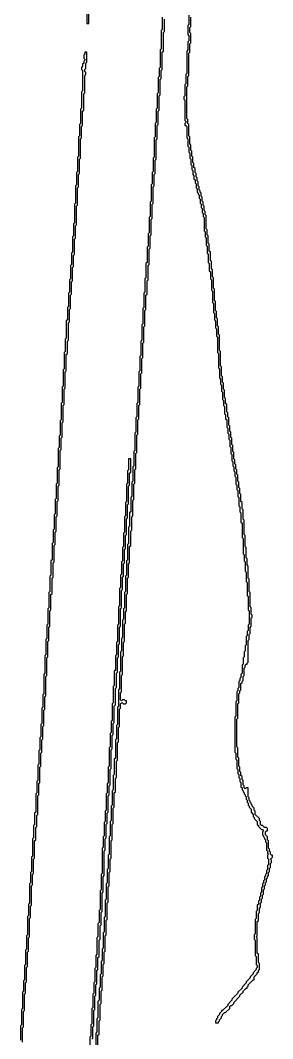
# Model space of a CAD drawing. Header units: metres. Extents: x 0 to 100, y 0 to 129.
# Drawn here: x 3.2 to 9.38, y 21.44 to 46.35 of the extents above; entities that cross this region are included whole.
import ezdxf

# ---------------------------------------------------------------- set-up
doc = ezdxf.new("R2010")
doc.units = ezdxf.units.M

msp = doc.modelspace()

# ---------------------------------------------------------------- linework, layer by layer
for points in [[(4.825, 46.55), (4.825, 46.275), (4.875, 46.275), (4.875, 46.5)], [(6.675, 46.425), (6.675, 46.125), (6.65, 46.1), (6.65, 45.65), (6.625, 45.625), (6.625, 45.2), (6.6, 45.175), (6.6, 44.975), (6.575, 44.95), (6.575, 44.575), (6.55, 44.55), (6.55, 44.2), (6.525, 44.175), (6.525, 43.85), (6.5, 43.825), (6.5, 43.5), (6.475, 43.475), (6.475, 43), (6.45, 42.975), (6.45, 42.65), (6.425, 42.625), (6.425, 42.35), (6.4, 42.325), (6.4, 41.925), (6.375, 41.9), (6.375, 41.55), (6.35, 41.525), (6.35, 41.15), (6.325, 41.125), (6.325, 40.825), (6.3, 40.8), (6.3, 40.425), (6.275, 40.4), (6.275, 40.05), (6.25, 40.025), (6.25, 39.7), (6.225, 39.675), (6.225, 39.325), (6.2, 39.3), (6.2, 38.925), (6.175, 38.9), (6.175, 38.525), (6.15, 38.5), (6.15, 38.15), (6.125, 38.125), (6.125, 37.775), (6.1, 37.75), (6.1, 37.4), (6.075, 37.375), (6.075, 37), (6.05, 36.975), (6.05, 36.65), (6.025, 36.625), (6.025, 36.275), (6, 36.25), (6, 35.825), (5.975, 35.8), (5.975, 35.45), (5.95, 35.425), (5.95, 35.075), (5.925, 35.05), (5.925, 34.7), (5.9, 34.675), (5.9, 34.325), (5.875, 34.3), (5.875, 33.975), (5.85, 33.95), (5.85, 33.55), (5.825, 33.525), (5.825, 33.15), (5.8, 33.125), (5.8, 32.775), (5.775, 32.75), (5.775, 32.375), (5.75, 32.35), (5.75, 31.975), (5.725, 31.95), (5.725, 31.7), (5.7, 31.675), (5.7, 31.25), (5.675, 31.225), (5.675, 30.925), (5.65, 30.9), (5.65, 30.425), (5.625, 30.4), (5.625, 30), (5.6, 29.975), (5.6, 29.575), (5.575, 29.55), (5.575, 29.125), (5.55, 29.1), (5.55, 28.775), (5.525, 28.75), (5.525, 28.3), (5.5, 28.275), (5.5, 27.9), (5.475, 27.875), (5.475, 27.525), (5.45, 27.5), (5.45, 27.15), (5.425, 27.125), (5.425, 26.775), (5.4, 26.75), (5.4, 26.4), (5.375, 26.375), (5.375, 25.95), (5.35, 25.925), (5.35, 25.6), (5.325, 25.575), (5.325, 25.25), (5.3, 25.225), (5.3, 24.85), (5.275, 24.825), (5.275, 24.425), (5.25, 24.4), (5.25, 24.05), (5.225, 24.025), (5.225, 23.65), (5.2, 23.625), (5.2, 23.35), (5.175, 23.325), (5.175, 23.025), (5.15, 23), (5.15, 22.7), (5.125, 22.675), (5.125, 22.375), (5.1, 22.35), (5.1, 21.95), (5.075, 21.925), (5.075, 21.6), (5.05, 21.575), (5.05, 21.2)], [(5.1, 21.125), (5.1, 21.525), (5.125, 21.55), (5.125, 21.875), (5.15, 21.9), (5.15, 22.275), (5.175, 22.3), (5.175, 22.6), (5.2, 22.625), (5.2, 22.95), (5.225, 22.975), (5.225, 23.25), (5.25, 23.275), (5.25, 23.55), (5.275, 23.575), (5.275, 23.95), (5.3, 23.975), (5.3, 24.325), (5.325, 24.35), (5.325, 24.75), (5.35, 24.775), (5.35, 25.15), (5.375, 25.175), (5.375, 25.5), (5.4, 25.525), (5.4, 25.825), (5.425, 25.85), (5.425, 26.275), (5.45, 26.3), (5.45, 26.675), (5.475, 26.7), (5.475, 27.075), (5.5, 27.1), (5.5, 27.45), (5.525, 27.475), (5.525, 27.8), (5.55, 27.825), (5.55, 28.225), (5.575, 28.25), (5.575, 28.675), (5.6, 28.7), (5.6, 29.05), (5.625, 29.075), (5.625, 29.5), (5.65, 29.525), (5.65, 29.625), (5.675, 29.65), (5.7, 29.65), (5.725, 29.625), (5.775, 29.625), (5.8, 29.65), (5.8, 29.7), (5.775, 29.7), (5.75, 29.725), (5.7, 29.725), (5.675, 29.7), (5.65, 29.725), (5.65, 29.9), (5.675, 29.925), (5.675, 30.325), (5.7, 30.35), (5.7, 30.775), (5.725, 30.8), (5.725, 31.125), (5.75, 31.15), (5.75, 31.575), (5.775, 31.6), (5.775, 31.875), (5.8, 31.9), (5.8, 32.3), (5.825, 32.325), (5.825, 32.7), (5.85, 32.725), (5.85, 33.05), (5.875, 33.075), (5.875, 33.475), (5.9, 33.5), (5.9, 33.85), (5.925, 33.875), (5.925, 34.2), (5.95, 34.225), (5.95, 34.6), (5.975, 34.625), (5.975, 35), (6, 35.025), (6, 35.35), (6.025, 35.375), (6.025, 35.75), (6.05, 35.775), (6.05, 36.2), (6.075, 36.225), (6.075, 36.575), (6.1, 36.6), (6.1, 36.925), (6.125, 36.95), (6.125, 37.325), (6.15, 37.35), (6.15, 37.7), (6.175, 37.725), (6.175, 38.075), (6.2, 38.1), (6.2, 38.45), (6.225, 38.475), (6.225, 38.85), (6.25, 38.875), (6.25, 39.25), (6.275, 39.275), (6.275, 39.625), (6.3, 39.65), (6.3, 39.975), (6.325, 40), (6.325, 40.35), (6.35, 40.375), (6.35, 40.75), (6.375, 40.775), (6.375, 41.075), (6.4, 41.1), (6.4, 41.475), (6.425, 41.5), (6.425, 41.85), (6.45, 41.875), (6.45, 42.275), (6.475, 42.3), (6.475, 42.575), (6.5, 42.6), (6.5, 42.925), (6.525, 42.95), (6.525, 43.425), (6.55, 43.45), (6.55, 43.775), (6.575, 43.8), (6.575, 44.125), (6.6, 44.15), (6.6, 44.5), (6.625, 44.525), (6.625, 44.9), (6.65, 44.925), (6.65, 45.125), (6.675, 45.15), (6.675, 45.575), (6.7, 45.6), (6.7, 46.05), (6.725, 46.075), (6.725, 46.375)], [(7.325, 46.475), (7.325, 46.25), (7.3, 46.225), (7.3, 46), (7.325, 45.975), (7.325, 45.85), (7.3, 45.825), (7.3, 45.625), (7.275, 45.6), (7.275, 45.05), (7.25, 45.025), (7.25, 44.8), (7.225, 44.775), (7.225, 44.5), (7.2, 44.475), (7.2, 44.425), (7.225, 44.4), (7.225, 43.9), (7.25, 43.875), (7.25, 43.85), (7.225, 43.825), (7.225, 43.775), (7.25, 43.775), (7.275, 43.75), (7.275, 43.475), (7.3, 43.45), (7.3, 43.275), (7.325, 43.25), (7.325, 43.125), (7.35, 43.1), (7.35, 42.975), (7.375, 42.95), (7.375, 42.825), (7.4, 42.8), (7.4, 42.7), (7.425, 42.675), (7.425, 42.575), (7.45, 42.55), (7.45, 42.475), (7.475, 42.45), (7.475, 42.375), (7.5, 42.35), (7.5, 42.25), (7.525, 42.225), (7.525, 42.15), (7.55, 42.125), (7.55, 42.1), (7.575, 42.075), (7.575, 42), (7.6, 41.975), (7.6, 41.875), (7.625, 41.85), (7.625, 41.775), (7.65, 41.75), (7.65, 41.65), (7.675, 41.625), (7.675, 41.55), (7.7, 41.525), (7.7, 41.2), (7.725, 41.175), (7.725, 41.05), (7.75, 41.025), (7.75, 40.85), (7.775, 40.825), (7.775, 40.65), (7.8, 40.625), (7.8, 40.425), (7.825, 40.4), (7.825, 40.225), (7.85, 40.2), (7.85, 40.025), (7.875, 40), (7.875, 39.75), (7.9, 39.725), (7.9, 39.45), (7.925, 39.425), (7.925, 39.2), (7.95, 39.175), (7.95, 39.025), (7.975, 39), (7.975, 38.825), (8, 38.8), (8, 38.625), (8.025, 38.6), (8.025, 38.225), (8.05, 38.2), (8.05, 37.85), (8.075, 37.825), (8.075, 37.6), (8.1, 37.575), (8.1, 37.45), (8.125, 37.425), (8.125, 37.275), (8.15, 37.25), (8.15, 37.075), (8.175, 37.05), (8.175, 36.925), (8.2, 36.9), (8.2, 36.725), (8.225, 36.7), (8.225, 36.6), (8.25, 36.575), (8.25, 36.4), (8.275, 36.375), (8.275, 36.25), (8.3, 36.225), (8.3, 36.1), (8.325, 36.075), (8.325, 35.925), (8.35, 35.9), (8.35, 35.75), (8.375, 35.725), (8.375, 35.575), (8.4, 35.55), (8.4, 35.45), (8.425, 35.425), (8.425, 35.325), (8.45, 35.3), (8.45, 35.2), (8.475, 35.175), (8.475, 35), (8.5, 34.975), (8.5, 34.875), (8.525, 34.85), (8.525, 34.7), (8.55, 34.675), (8.55, 34.475), (8.575, 34.45), (8.575, 34.325), (8.6, 34.3), (8.6, 34.075), (8.625, 34.05), (8.625, 33.7), (8.65, 33.675), (8.65, 33.3), (8.675, 33.275), (8.675, 33.125), (8.7, 33.1), (8.7, 32.875), (8.725, 32.85), (8.725, 32.625), (8.75, 32.6), (8.75, 32.275), (8.775, 32.25), (8.775, 31.925), (8.8, 31.9), (8.8, 31.575), (8.775, 31.55), (8.775, 31.425), (8.75, 31.4), (8.75, 31.3), (8.725, 31.275), (8.725, 31.075), (8.7, 31.05), (8.7, 30.925), (8.675, 30.9), (8.675, 30.775), (8.65, 30.75), (8.65, 30.6), (8.625, 30.575), (8.625, 30.375), (8.6, 30.35), (8.6, 30.275), (8.575, 30.25), (8.575, 30.2), (8.55, 30.175), (8.55, 30.025), (8.525, 30), (8.525, 29.95), (8.5, 29.925), (8.5, 29.7), (8.475, 29.675), (8.475, 29.325), (8.45, 29.3), (8.45, 28.45), (8.475, 28.425), (8.475, 28.275), (8.5, 28.25), (8.5, 28.05), (8.525, 28.025), (8.525, 27.925), (8.55, 27.9), (8.55, 27.825), (8.575, 27.8), (8.575, 27.725), (8.6, 27.7), (8.6, 27.6), (8.625, 27.575), (8.625, 27.525), (8.65, 27.5), (8.65, 27.475), (8.675, 27.45), (8.675, 27.425), (8.7, 27.4), (8.7, 27.375), (8.725, 27.35), (8.725, 27.3), (8.75, 27.275), (8.75, 27.225), (8.775, 27.2), (8.775, 27.15), (8.8, 27.125), (8.8, 27.1), (8.85, 27.05), (8.85, 26.975), (8.9, 26.925), (8.9, 26.875), (8.925, 26.85), (8.925, 26.825), (9, 26.75), (9, 26.675), (9.025, 26.65), (9.025, 26.625), (9.1, 26.55), (9.125, 26.55), (9.15, 26.525), (9.125, 26.5), (9.125, 26.425), (9.15, 26.4), (9.15, 26.375), (9.175, 26.35), (9.175, 26.325), (9.2, 26.3), (9.2, 26.25), (9.225, 26.225), (9.225, 26.05), (9.25, 26.025), (9.25, 25.975), (9.275, 25.95), (9.25, 25.925), (9.25, 25.85), (9.275, 25.825), (9.275, 25.7), (9.25, 25.675), (9.25, 25.575), (9.225, 25.55), (9.225, 25.475), (9.2, 25.45), (9.2, 25.425), (9.175, 25.4), (9.175, 25.325), (9.15, 25.3), (9.15, 25.25), (9.125, 25.225), (9.125, 25.15), (9.1, 25.125), (9.1, 25.025), (9.075, 25), (9.075, 24.925), (9.05, 24.9), (9.05, 24.825), (9.025, 24.8), (9.025, 24.725), (9, 24.7), (9, 24.575), (8.975, 24.55), (8.975, 24.375), (8.95, 24.35), (8.95, 24), (8.925, 23.975), (8.925, 23.875), (8.95, 23.85), (8.95, 23.475), (8.975, 23.45), (8.975, 23.25), (9, 23.225), (9, 23.175), (8.975, 23.15), (8.975, 23.125), (8.9, 23.05), (8.9, 23.025), (8.825, 22.95), (8.825, 22.925), (8.725, 22.825), (8.725, 22.8), (8.625, 22.7), (8.625, 22.675), (8.525, 22.575), (8.525, 22.55), (8.375, 22.4), (8.375, 22.375), (8.275, 22.275), (8.275, 22.25), (8.15, 22.125), (8.125, 22.125), (8.125, 22.1), (8.075, 22.05), (8.075, 22.025), (8.025, 21.975), (8.025, 21.95), (8, 21.925), (8, 21.9), (7.975, 21.875), (7.975, 21.825), (8.05, 21.825), (8.05, 21.85), (8.075, 21.875), (8.075, 21.9), (8.125, 21.95), (8.125, 21.975), (8.15, 22), (8.15, 22.025), (8.2, 22.075), (8.225, 22.075), (8.325, 22.175), (8.325, 22.225), (8.35, 22.25), (8.375, 22.25), (8.425, 22.3), (8.425, 22.325), (8.575, 22.475), (8.575, 22.5), (8.65, 22.575), (8.65, 22.6), (8.725, 22.675), (8.75, 22.675), (8.75, 22.7), (8.775, 22.725), (8.775, 22.75), (8.9, 22.875), (8.925, 22.875), (8.925, 22.95), (9, 23.025), (9, 23.05), (9.025, 23.075), (9.025, 23.1), (9.05, 23.125), (9.05, 23.275), (9.025, 23.3), (9.025, 23.5), (9, 23.525), (9, 23.9), (8.975, 23.925), (9, 23.95), (9, 24.3), (9.025, 24.325), (9.025, 24.5), (9.05, 24.525), (9.05, 24.625), (9.075, 24.65), (9.075, 24.75), (9.1, 24.775), (9.1, 24.85), (9.125, 24.875), (9.125, 24.95), (9.15, 24.975), (9.15, 25.075), (9.175, 25.1), (9.175, 25.175), (9.2, 25.2), (9.2, 25.25), (9.225, 25.275), (9.225, 25.35), (9.25, 25.375), (9.25, 25.4), (9.275, 25.425), (9.275, 25.5), (9.3, 25.525), (9.3, 25.6), (9.325, 25.625), (9.325, 25.725), (9.35, 25.75), (9.35, 25.8), (9.325, 25.825), (9.375, 25.875), (9.375, 25.925), (9.35, 25.925), (9.325, 25.95), (9.325, 26), (9.3, 26.025), (9.3, 26.075), (9.275, 26.1), (9.275, 26.275), (9.25, 26.3), (9.25, 26.375), (9.2, 26.425), (9.2, 26.5), (9.225, 26.525), (9.25, 26.525), (9.25, 26.575), (9.225, 26.6), (9.175, 26.6), (9.125, 26.65), (9.1, 26.65), (9.075, 26.675), (9.075, 26.75), (9.05, 26.775), (9.05, 26.825), (8.95, 26.925), (8.95, 27), (8.925, 27.025), (8.925, 27.075), (8.875, 27.125), (8.875, 27.15), (8.85, 27.175), (8.85, 27.2), (8.825, 27.225), (8.825, 27.25), (8.8, 27.275), (8.8, 27.325), (8.775, 27.35), (8.775, 27.575), (8.725, 27.575), (8.7, 27.55), (8.675, 27.575), (8.675, 27.625), (8.65, 27.65), (8.65, 27.75), (8.625, 27.775), (8.625, 27.85), (8.6, 27.875), (8.6, 27.95), (8.575, 27.975), (8.575, 28.075), (8.55, 28.1), (8.55, 28.3), (8.525, 28.325), (8.525, 28.55), (8.5, 28.575), (8.5, 29.25), (8.525, 29.275), (8.525, 29.625), (8.55, 29.65), (8.55, 29.875), (8.575, 29.9), (8.575, 29.95), (8.6, 29.975), (8.6, 30.125), (8.625, 30.15), (8.625, 30.175), (8.65, 30.2), (8.65, 30.3), (8.675, 30.325), (8.675, 30.5), (8.7, 30.525), (8.7, 30.575), (8.725, 30.6), (8.75, 30.6), (8.75, 30.625), (8.775, 30.65), (8.775, 31.175), (8.8, 31.2), (8.8, 31.325), (8.825, 31.35), (8.825, 31.5), (8.85, 31.525), (8.85, 31.725), (8.875, 31.75), (8.875, 31.8), (8.85, 31.825), (8.85, 31.975), (8.825, 32), (8.825, 32.35), (8.8, 32.375), (8.8, 32.675), (8.775, 32.7), (8.775, 33), (8.75, 33.025), (8.75, 33.175), (8.725, 33.2), (8.725, 33.45), (8.7, 33.475), (8.7, 33.75), (8.675, 33.775), (8.675, 34.125), (8.65, 34.15), (8.65, 34.375), (8.625, 34.4), (8.625, 34.55), (8.6, 34.575), (8.6, 34.75), (8.575, 34.775), (8.575, 34.9), (8.55, 34.925), (8.55, 35.05), (8.525, 35.075), (8.525, 35.225), (8.5, 35.25), (8.5, 35.35), (8.475, 35.375), (8.475, 35.475), (8.45, 35.5), (8.45, 35.6), (8.425, 35.625), (8.425, 35.775), (8.4, 35.8), (8.4, 35.95), (8.375, 35.975), (8.375, 36.125), (8.35, 36.15), (8.35, 36.275), (8.325, 36.3), (8.325, 36.425), (8.3, 36.45), (8.3, 36.625), (8.275, 36.65), (8.275, 36.75), (8.25, 36.775), (8.25, 36.95), (8.225, 36.975), (8.225, 37.1), (8.2, 37.125), (8.2, 37.3), (8.175, 37.325), (8.175, 37.475), (8.15, 37.5), (8.15, 37.625), (8.125, 37.65), (8.125, 37.875), (8.1, 37.9), (8.1, 38.25), (8.075, 38.275), (8.075, 38.65), (8.05, 38.675), (8.05, 38.85), (8.025, 38.875), (8.025, 39.05), (8, 39.075), (8, 39.225), (7.975, 39.25), (7.975, 39.475), (7.95, 39.5), (7.95, 39.775), (7.925, 39.8), (7.925, 40.05), (7.9, 40.075), (7.9, 40.25), (7.875, 40.275), (7.875, 40.45), (7.85, 40.475), (7.85, 40.675), (7.825, 40.7), (7.825, 40.875), (7.8, 40.9), (7.8, 41.075), (7.775, 41.1), (7.775, 41.225), (7.75, 41.25), (7.75, 41.575), (7.725, 41.6), (7.725, 41.675), (7.7, 41.7), (7.7, 41.8), (7.675, 41.825), (7.675, 41.9), (7.65, 41.925), (7.65, 42.025), (7.625, 42.05), (7.625, 42.125), (7.6, 42.15), (7.6, 42.175), (7.575, 42.2), (7.575, 42.275), (7.55, 42.3), (7.55, 42.4), (7.525, 42.425), (7.525, 42.5), (7.5, 42.525), (7.5, 42.6), (7.475, 42.625), (7.475, 42.725), (7.45, 42.75), (7.45, 42.85), (7.425, 42.875), (7.425, 43), (7.4, 43.025), (7.4, 43.15), (7.375, 43.175), (7.375, 43.3), (7.35, 43.325), (7.35, 43.5), (7.325, 43.525), (7.325, 43.8), (7.3, 43.825), (7.3, 43.925), (7.275, 43.95), (7.275, 44.725), (7.3, 44.75), (7.3, 44.975), (7.325, 45), (7.325, 45.55), (7.35, 45.575), (7.35, 45.775), (7.375, 45.8), (7.375, 46.025), (7.35, 46.05), (7.35, 46.175), (7.375, 46.2), (7.375, 46.425)], [(4.775, 45.575), (4.775, 45.525), (4.75, 45.5), (4.75, 45.425), (4.775, 45.4), (4.775, 45.375), (4.75, 45.35), (4.75, 45.3), (4.725, 45.275), (4.725, 45.225), (4.7, 45.2), (4.7, 45.15), (4.725, 45.125), (4.725, 44.625), (4.7, 44.6), (4.7, 44.2), (4.675, 44.175), (4.675, 43.825), (4.65, 43.8), (4.65, 43.525), (4.625, 43.5), (4.625, 43.025), (4.6, 43), (4.6, 42.65), (4.575, 42.625), (4.575, 42.325), (4.55, 42.3), (4.55, 41.875), (4.525, 41.85), (4.525, 41.4), (4.5, 41.375), (4.5, 41.075), (4.475, 41.05), (4.475, 40.675), (4.45, 40.65), (4.45, 40.375), (4.425, 40.35), (4.425, 40.025), (4.4, 40), (4.4, 39.7), (4.375, 39.675), (4.375, 39.35), (4.35, 39.325), (4.35, 39.025), (4.325, 39), (4.325, 38.575), (4.3, 38.55), (4.3, 38.25), (4.275, 38.225), (4.275, 37.825), (4.25, 37.8), (4.25, 37.4), (4.225, 37.375), (4.225, 37), (4.2, 36.975), (4.2, 36.575), (4.175, 36.55), (4.175, 36.2), (4.15, 36.175), (4.15, 35.9), (4.125, 35.875), (4.125, 35.425), (4.1, 35.4), (4.1, 35.025), (4.075, 35), (4.075, 34.65), (4.05, 34.625), (4.05, 34.275), (4.025, 34.25), (4.025, 33.9), (4, 33.875), (4, 33.575), (3.975, 33.55), (3.975, 33.15), (3.95, 33.125), (3.95, 32.775), (3.925, 32.75), (3.925, 32.375), (3.9, 32.35), (3.9, 31.975), (3.875, 31.95), (3.875, 31.575), (3.85, 31.55), (3.85, 31.225), (3.825, 31.2), (3.825, 30.825), (3.8, 30.8), (3.8, 30.375), (3.775, 30.35), (3.775, 29.875), (3.75, 29.85), (3.75, 29.55), (3.725, 29.525), (3.725, 29.15), (3.7, 29.125), (3.7, 28.825), (3.675, 28.8), (3.675, 28.5), (3.65, 28.475), (3.65, 28.15), (3.625, 28.125), (3.625, 27.75), (3.6, 27.725), (3.6, 27.45), (3.575, 27.425), (3.575, 26.975), (3.55, 26.95), (3.55, 26.675), (3.525, 26.65), (3.525, 26.35), (3.5, 26.325), (3.5, 25.9), (3.475, 25.875), (3.475, 25.525), (3.45, 25.5), (3.45, 25.25), (3.425, 25.225), (3.425, 24.75), (3.4, 24.725), (3.4, 24.45), (3.375, 24.425), (3.375, 23.975), (3.35, 23.95), (3.35, 23.625), (3.325, 23.6), (3.325, 23.25), (3.3, 23.225), (3.3, 22.875), (3.275, 22.85), (3.275, 22.6), (3.25, 22.575), (3.25, 22.175), (3.225, 22.15), (3.225, 21.775), (3.2, 21.75), (3.2, 21.4)], [(3.25, 21.35), (3.25, 21.7), (3.275, 21.725), (3.275, 22.1), (3.3, 22.125), (3.3, 22.525), (3.325, 22.55), (3.325, 22.8), (3.35, 22.825), (3.35, 23.175), (3.375, 23.2), (3.375, 23.55), (3.4, 23.575), (3.4, 23.9), (3.425, 23.925), (3.425, 24.375), (3.45, 24.4), (3.45, 24.675), (3.475, 24.7), (3.475, 25.175), (3.5, 25.2), (3.5, 25.45), (3.525, 25.475), (3.525, 25.825), (3.55, 25.85), (3.55, 26.275), (3.575, 26.3), (3.575, 26.6), (3.6, 26.625), (3.6, 26.9), (3.625, 26.925), (3.625, 27.375), (3.65, 27.4), (3.65, 27.675), (3.675, 27.7), (3.675, 28.075), (3.7, 28.1), (3.7, 28.425), (3.725, 28.45), (3.725, 28.75), (3.75, 28.775), (3.75, 29.075), (3.775, 29.1), (3.775, 29.475), (3.8, 29.5), (3.8, 29.8), (3.825, 29.825), (3.825, 30.3), (3.85, 30.325), (3.85, 30.75), (3.875, 30.775), (3.875, 31.15), (3.9, 31.175), (3.9, 31.5), (3.925, 31.525), (3.925, 31.9), (3.95, 31.925), (3.95, 32.3), (3.975, 32.325), (3.975, 32.7), (4, 32.725), (4, 33.075), (4.025, 33.1), (4.025, 33.5), (4.05, 33.525), (4.05, 33.825), (4.075, 33.85), (4.075, 34.2), (4.1, 34.225), (4.1, 34.575), (4.125, 34.6), (4.125, 34.95), (4.15, 34.975), (4.15, 35.35), (4.175, 35.375), (4.175, 35.825), (4.2, 35.85), (4.2, 36.125), (4.225, 36.15), (4.225, 36.5), (4.25, 36.525), (4.25, 36.925), (4.275, 36.95), (4.275, 37.325), (4.3, 37.35), (4.3, 37.75), (4.325, 37.775), (4.325, 38.175), (4.35, 38.2), (4.35, 38.5), (4.375, 38.525), (4.375, 38.95), (4.4, 38.975), (4.4, 39.275), (4.425, 39.3), (4.425, 39.625), (4.45, 39.65), (4.45, 39.95), (4.475, 39.975), (4.475, 40.3), (4.5, 40.325), (4.5, 40.6), (4.525, 40.625), (4.525, 41), (4.55, 41.025), (4.55, 41.325), (4.575, 41.35), (4.575, 41.8), (4.6, 41.825), (4.6, 42.25), (4.625, 42.275), (4.625, 42.575), (4.65, 42.6), (4.65, 42.95), (4.675, 42.975), (4.675, 43.45), (4.7, 43.475), (4.7, 43.75), (4.725, 43.775), (4.725, 44.125), (4.75, 44.15), (4.75, 44.55), (4.775, 44.575), (4.775, 45), (4.8, 45.025), (4.8, 45.075), (4.775, 45.1), (4.775, 45.15), (4.8, 45.175), (4.8, 45.3), (4.825, 45.325), (4.825, 45.575), (4.775, 45.575)], [(5.85, 35.625), (5.85, 35.35), (5.825, 35.325), (5.825, 35.025), (5.8, 35), (5.8, 34.575), (5.775, 34.55), (5.775, 34.225), (5.75, 34.2), (5.75, 33.825), (5.725, 33.8), (5.725, 33.475), (5.7, 33.45), (5.7, 33.125), (5.675, 33.1), (5.675, 32.8), (5.65, 32.775), (5.65, 32.475), (5.625, 32.45), (5.625, 32.025), (5.6, 32), (5.6, 31.575), (5.575, 31.55), (5.575, 31.15), (5.55, 31.125), (5.55, 30.825), (5.525, 30.8), (5.525, 30.45), (5.5, 30.425), (5.5, 30.075), (5.475, 30.05), (5.475, 29.65), (5.45, 29.625), (5.45, 29.225), (5.425, 29.2), (5.425, 28.925), (5.4, 28.9), (5.4, 28.575), (5.375, 28.55), (5.375, 28.1), (5.35, 28.075), (5.35, 27.7), (5.325, 27.675), (5.325, 27.45), (5.3, 27.425), (5.3, 27.025), (5.275, 27), (5.275, 26.75), (5.25, 26.725), (5.25, 26.4), (5.225, 26.375), (5.225, 26.125), (5.2, 26.1), (5.2, 25.475), (5.175, 25.45), (5.175, 25.075), (5.15, 25.05), (5.15, 24.6), (5.125, 24.575), (5.125, 24.275), (5.1, 24.25), (5.1, 23.925), (5.075, 23.9), (5.075, 23.5), (5.05, 23.475), (5.05, 23.175), (5.025, 23.15), (5.025, 22.825), (5, 22.8), (5, 22.55), (4.975, 22.525), (4.975, 22.2), (4.95, 22.175), (4.95, 21.8), (4.925, 21.775), (4.925, 21.5), (4.9, 21.475), (4.9, 21.05)], [(4.95, 21.425), (4.975, 21.45), (4.975, 21.725), (5, 21.75), (5, 22.125), (5.025, 22.15), (5.025, 22.475), (5.05, 22.5), (5.05, 22.75), (5.075, 22.775), (5.075, 23.1), (5.1, 23.125), (5.1, 23.425), (5.125, 23.45), (5.125, 23.85), (5.15, 23.875), (5.15, 24.2), (5.175, 24.225), (5.175, 24.525), (5.2, 24.55), (5.2, 25), (5.225, 25.025), (5.225, 25.4), (5.25, 25.425), (5.25, 26.025), (5.275, 26.05), (5.275, 26.325), (5.3, 26.35), (5.3, 26.675), (5.325, 26.7), (5.325, 26.95), (5.35, 26.975), (5.35, 27.375), (5.375, 27.4), (5.375, 27.625), (5.4, 27.65), (5.4, 28.025), (5.425, 28.05), (5.425, 28.5), (5.45, 28.525), (5.45, 28.85), (5.475, 28.875), (5.475, 29.15), (5.5, 29.175), (5.5, 29.575), (5.525, 29.6), (5.525, 30), (5.55, 30.025), (5.55, 30.375), (5.575, 30.4), (5.575, 30.75), (5.6, 30.775), (5.6, 31.075), (5.625, 31.1), (5.625, 31.5), (5.65, 31.525), (5.65, 31.95), (5.675, 31.975), (5.675, 32.4), (5.7, 32.425), (5.7, 32.725), (5.725, 32.75), (5.725, 33.05), (5.75, 33.075), (5.75, 33.4), (5.775, 33.425), (5.775, 33.75), (5.8, 33.775), (5.8, 34.15), (5.825, 34.175), (5.825, 34.5), (5.85, 34.525), (5.85, 34.95), (5.875, 34.975), (5.875, 35.275), (5.9, 35.3), (5.9, 35.625), (5.85, 35.625)]]:
    msp.add_lwpolyline(points)

doc.saveas('drawing.dxf')
